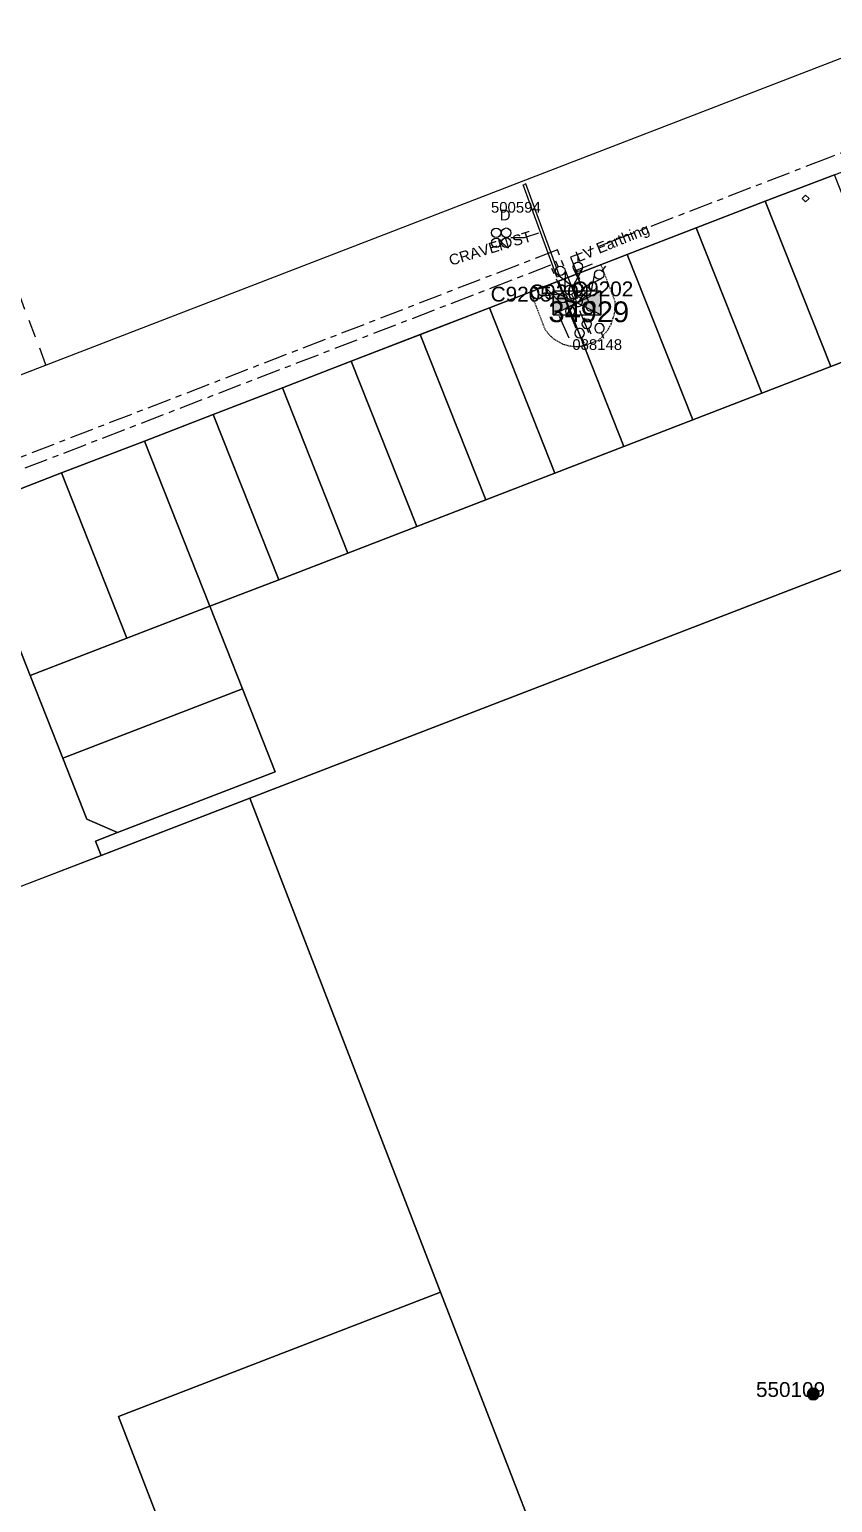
# Model space of a CAD drawing. Header units: metres. Extents: x 0 to 311631, y 0 to 6270612.
# Drawn here: x 311086.3 to 311221.7, y 6270299.1 to 6270547.6 of the extents above; entities that cross this region are included whole.
import ezdxf
from ezdxf.enums import TextEntityAlignment as Align

# ---------------------------------------------------------------- set-up
doc = ezdxf.new("R2010")
doc.units = ezdxf.units.M
for name, pattern in [('Cable Exist UG', [7, 4, -1, 1, -1]), ('Dash', [5, 3, -2]), ('DASHED', [19.05, 12.7, -6.35]), ('HIDDEN2', [0.1875, 0.125, -0.0625]), ('PHANTOMX2', [6.6, 3, -0.75, 0.2, -0.75, 0.2, -0.75, 0.2, -0.75])]:
    doc.linetypes.add(name, pattern=pattern)
doc.layers.get('0').update_dxf_attribs({"color": 6})
for name, color, linetype, lineweight in [('_User Miscellaneous1', 30, 'Continuous', 13), ('Cadastre Developer_SP_EXT', 98, 'Continuous', 15), ('Cadastre Developer_SP_NEW', 92, 'Continuous', 15), ('Cadastre Land Parcels_SP_EXT', 118, 'Continuous', 15), ('Cadastre Other Property_SP_EXT', 138, 'DASHED', 15), ('Cadastre Roads_SP_EXT', 218, 'Continuous', 15), ('Mains_HV_EXT', 13, 'Continuous', 25), ('Services_SP_EXT', 42, 'PHANTOMX2', 20)]:
    doc.layers.add(name, color=color, linetype=linetype, lineweight=lineweight)
for name, color, linetype in [('Duct_SP_EXT', 30, 'Continuous'), ('Equip_HV_EXT', 7, 'Continuous'), ('Equip_LV_EXT', 7, 'Continuous'), ('Sub_SP_EXT', 7, 'Continuous'), ('SupportsOH_SP_TR_HV_LV_SL_EXT', 7, 'Continuous')]:
    doc.layers.add(name, color=color, linetype=linetype)
doc.styles.add('POLE_LABEL', font='arial.ttf', dxfattribs={"height": 2})
doc.styles.get("Standard").update_dxf_attribs({"font": 'arial.ttf'})
doc.styles.add('SWITCH_LABEL', font='arial.ttf', dxfattribs={"height": 2})
doc.linetypes.add('Cable E UG', pattern='A,5,-0.1,["E",Standard,S=1.5,R=0,X=0,Y=-0.75],-1.45', length=6.55)

# ---------------------------------------------------------------- blocks, each defined once
blk = doc.blocks.new('SUB_PADMOUNT_EXT')
at = {"ltscale": 10}
h = blk.add_hatch(color=256, dxfattribs=at)
h.dxf.hatch_style = 1
h.paths.add_polyline_path([(4, -2), (0, 0), (4, 2)])
h.paths.add_polyline_path([(-4, -2), (-4, 2), (0, 0)])
blk.add_line((4, 2), (-4, -2))
blk.add_lwpolyline([(-4, -2), (4, -2), (4, 2), (-4, 2)], close=True)
at = {"ltscale": 10, "flags": 128}
for points in [[(-4, -2), (-4, 2), (0, 0)], [(4, -2), (0, 0), (4, 2)]]:
    blk.add_lwpolyline(points, close=True, dxfattribs=at)
at = {"flags": 8}
blk.add_attdef('ASSET_NUM', text='', height=2.5, dxfattribs=at).set_placement((0, 5), align=Align.MIDDLE_CENTER)
for tag, flags, p in [('STREET_CODE', 9, (1.5, 0)), ('OPERATING_VOLTAGE', 9, (1.5, -0.4)), ('ORIENTATION', 9, (1.5, -0.6)), ('OWNED_BY', 9, (1.5, -0.8)), ('OPERATED_BY', 9, (1.5, -1)), ('CONSTRUCTED_VOLTAGE', 9, (1.5, -1.4)), ('SECONDARY_VOLTAGE', 9, (1.5, -1.6)), ('STATE', 9, (1.5, -1.8)), ('SUBSTATION_TYPE', 9, (1.5, -2.2)), ('NO_PHASES', 9, (1.5, -0.2)), ('MAINTAINED_BY', 9, (1.5, -1.2)), ('PARENT', 9, (1.5, -2)), ('USAGE', 9, (1.5, -2.4)), ('SUBURB', 9, (1.5, -2.8)), ('STREETNAME', 9, (1.5, -3)), ('Z', 1, (1.5, -3.6)), ('LEGEND', 9, (1.5, -2.6)), ('LOCATION', 9, (1.5, -3.2)), ('NOTES', 9, (1.5, -3.4))]:
    blk.add_attdef(tag, text='', height=0.2, dxfattribs=dict(flags=flags)).set_placement(p, align=Align.MIDDLE_LEFT)
blk = doc.blocks.new('DUCT_EXT')
blk.add_circle((0, 0.8), 0.8)
at = {"flags": 1}
blk.add_attdef('Z', (0, 0), '', height=0.2, dxfattribs=at)
at = {"flags": 9}
for tag, p in [('DUCT_CODE', (0, 0)), ('XSECT_TYPE', (0, -0.2)), ('STATE', (0, -0.6)), ('FB_REFERENCE', (0, -0.4)), ('NOTES', (0, -0.8))]:
    blk.add_attdef(tag, text='', height=0.2, dxfattribs=at).set_placement(p, align=Align.MIDDLE_LEFT)
blk = doc.blocks.new('CCP_EXT')
at = {"flags": 9}
blk.add_attdef('NOTES', text='', height=0.2, dxfattribs=at).set_placement((0, -2), align=Align.MIDDLE_LEFT)
blk.add_wipeout([(0, 0.57), (0.57, 0), (0, -0.57), (-0.57, 0)])
blk.add_lwpolyline([(-0.57, 0), (0, 0.57), (0.57, 0), (0, -0.57), (-0.57, 0)])
at = {"flags": 1}
blk.add_attdef('Z', (0, 0), '', height=0.2, dxfattribs=at)
at = {"flags": 9}
for tag, p in [('CCP_TYPE', (0, 0)), ('CONSTRUCTED_VOLTAGE', (0, -0.2)), ('OPERATING_VOLTAGE', (0, -0.6)), ('ORIENTATION', (0, -0.8)), ('OWNED_BY', (0, -1)), ('STATE', (0, -1.8)), ('NO_PHASES', (0, -0.4)), ('USAGE', (0, -1.2)), ('LEGEND', (0, -1.4)), ('LIFE_SUPPORT', (0, -1.6))]:
    blk.add_attdef(tag, text='', height=0.2, dxfattribs=at).set_placement(p, align=Align.MIDDLE_LEFT)
blk = doc.blocks.new('POLE_EXT')
blk.add_hatch(color=256).paths.add_polyline_path([(-1, 0, 1), (1, 0, 1)])
blk.add_lwpolyline([(-1, 0, 1), (1, 0, 1)], format="xyb", close=True)
at = {"flags": 8}
blk.add_attdef('pNumber', text='', height=2, dxfattribs=at).set_placement((2.5, 2.5), align=Align.MIDDLE_CENTER)
at = {"style": 'POLE_LABEL', "flags": 9}
for tag, p in [('STRUCTURE_PLANT_NUMBER', (1.35, 0.03)), ('STREET_CODE', (1.35, -0.2))]:
    blk.add_attdef(tag, text='', height=0.2, dxfattribs=at).set_placement(p, align=Align.MIDDLE_LEFT)
at = {"flags": 9}
for tag, p in [('OWNED_BY', (1.35, -0.4)), ('SPECIAL_USE', (1.35, -0.8)), ('STATE', (1.35, -1)), ('cLV', (1.35, -1.4)), ('hDepth', (1.35, -1.6)), ('hDia', (1.35, -1.8)), ('cHV', (1.35, -2)), ('PARENT', (1.35, -0.6)), ('USAGE', (1.35, -1.2)), ('LBRACKET', (1.35, -2.2)), ('LExisting', (1.35, -2.4)), ('cLinedev', (1.35, -3.4)), ('pExisting', (1.35, -3.8)), ('pFooting', (1.35, -4.4)), ('pNew', (1.35, -4.6)), ('pRelocate', (1.35, -5)), ('LANTNUMBER', (1.35, -2.6)), ('LOther', (1.35, -2.8)), ('LRemove', (1.35, -3)), ('LEGEND', (1.35, -3.2)), ('LOCATION', (1.35, -3.6)), ('PFNUMBER', (1.35, -4)), ('NEWPFNUMBER', (1.35, -4.2)), ('pRemove', (1.35, -5.2)), ('pReplace', (1.35, -5.4)), ('pStay', (1.35, -5.6)), ('pType', (1.35, -5.8)), ('cspan', (1.35, -6)), ('STREETNAME', (1.35, -6.2)), ('SUBURB', (1.35, -6.4)), ('OPERATED_BY', (1.36, -7.01)), ('NOTES', (1.35, -6.6)), ('MAINTAINED_BY', (1.36, -6.81))]:
    blk.add_attdef(tag, text='', height=0.2, dxfattribs=at).set_placement(p, align=Align.MIDDLE_LEFT)
at = {"flags": 1}
blk.add_attdef('Z', (1.35, -7.33), '', height=0.2, dxfattribs=at)
blk = doc.blocks.new('LV_UG_DFUSE_CLOSED_EXT')
for points in [[(1, 0), (0, 0)], [(5.04, 0.73), (2.16, -0.72)], [(5.05, -0.71), (2.16, 0.72)], [(6.2, 0.01), (7.2, 0.01)]]:
    blk.add_lwpolyline(points)
for centre in [(1.8, 0), (5.4, 0.01)]:
    blk.add_circle(centre, 0.8)
at = {"flags": 9}
for tag, p in [('ACTUAL_STATUS', (0, 0)), ('CONSTRUCTED_VOLTAGE', (0, -0.2)), ('OPERATING_VOLTAGE', (0, -0.6)), ('ORIENTATION', (0, -0.8)), ('STATE', (0, -1)), ('SWITCH_TYPE', (0, -1.2)), ('NO_PHASES', (0, -0.4)), ('USAGE', (0, -1.4)), ('NOTES', (0, -1.6))]:
    blk.add_attdef(tag, text='', height=0.2, dxfattribs=at).set_placement(p, align=Align.MIDDLE_LEFT)
at = {"flags": 1}
blk.add_attdef('Z', (0, 0), '', height=0.2, dxfattribs=at)
blk = doc.blocks.new('SWG_HOLEC_SU_EXT')
blk.add_line((1.8, -2), (5.8, -2))
for points in [[(1, 0), (0, 0)], [(6.6, 0), (7.6, 0)]]:
    blk.add_lwpolyline(points)
for points in [[(1.8, -0.8, 1), (1.8, 0.8, 1)], [(5.8, -0.8, 1), (5.8, 0.8, 1)]]:
    blk.add_lwpolyline(points, format="xyb", close=True)
at = {"style": 'SWITCH_LABEL', "flags": 8}
blk.add_attdef('ASSET_NUM', text='', height=2.5, rotation=179.9544, dxfattribs=at).set_placement((-2.4, 0), align=Align.MIDDLE_LEFT)
at = {"flags": 1}
blk.add_attdef('Z', (0, 0), '', height=0.2, dxfattribs=at)
at = {"flags": 9}
for tag, p in [('ACTUAL_STATUS', (0, -0.4)), ('CONSTRUCTED_VOLTAGE', (0, -0.6)), ('OPERATING_VOLTAGE', (0, -1)), ('ORIENTATION', (0, -1.2)), ('OWNED_BY', (0, -1.4)), ('STATE', (0, -1.8)), ('SWITCH_TYPE', (0, -2)), ('NO_PHASES', (0, -0.8)), ('PARENT', (0, -1.6)), ('USAGE', (0, -2.2)), ('LOCATION', (0, -2.4)), ('STREETNAME', (0, -2.6)), ('SUBURB', (0, -2.8)), ('NOTES', (0, -3))]:
    blk.add_attdef(tag, text='', height=0.2, dxfattribs=at).set_placement(p, align=Align.MIDDLE_LEFT)
at = {"style": 'SWITCH_LABEL', "flags": 9}
blk.add_attdef('STREET_CODE', text='', height=0.2, dxfattribs=at).set_placement((0, -0.2), align=Align.MIDDLE_LEFT)

msp = doc.modelspace()

# ---------------------------------------------------------------- linework, layer by layer
at = {"layer": 'Cadastre Developer_SP_EXT', "linetype": 'Dash'}
msp.add_lwpolyline([(310963.111, 6270480.914), (310966.172, 6270472.81), (310978.803, 6270477.581), (310991.428, 6270482.351), (311004.061, 6270487.123), (311016.684, 6270491.893), (311029.318, 6270496.666), (311041.94, 6270501.434), (311051.375, 6270476.462), (311089.066, 6270491.007), (311076.595, 6270523.917), (311059.739, 6270517.53), (310963.111, 6270480.914)], close=True, dxfattribs=at)
at = {"layer": 'Cadastre Developer_SP_NEW', "linetype": 'Continuous'}
msp.add_lwpolyline([(311228.77, 6270281.415), (311295.118, 6270342.537), (311247.502, 6270465.798), (311123.416, 6270417.943), (311155.556, 6270334.632), (311183.135, 6270263.311)], dxfattribs=at)
for points in [[(311128.807, 6270242.312), (311101.298, 6270313.658), (311155.556, 6270334.632), (311123.416, 6270417.943), (310984.375, 6270364.277), (311042.434, 6270213.896), (311048.37, 6270211.279), (311128.807, 6270242.312)], [(311128.807, 6270242.312), (311183.135, 6270263.311), (311155.556, 6270334.632), (311101.298, 6270313.658), (311128.807, 6270242.312)]]:
    msp.add_lwpolyline(points, close=True, dxfattribs=at)
at = {"layer": 'Cadastre Land Parcels_SP_EXT', "linetype": 'Continuous'}
for points in [[(311232.986, 6270495.209), (311227.475, 6270509.15), (311221.965, 6270523.091), (311210.332, 6270518.598), (311221.354, 6270490.717), (311232.986, 6270495.209)], [(311221.354, 6270490.717), (311210.332, 6270518.598), (311198.7, 6270514.107), (311209.721, 6270486.225), (311221.354, 6270490.717)], [(311209.721, 6270486.225), (311198.7, 6270514.107), (311187.068, 6270509.616), (311198.09, 6270481.734), (311209.721, 6270486.225)], [(311198.09, 6270481.734), (311187.068, 6270509.616), (311175.436, 6270505.123), (311186.457, 6270477.241), (311198.09, 6270481.734)], [(311186.457, 6270477.241), (311175.436, 6270505.123), (311163.804, 6270500.631), (311174.825, 6270472.749), (311186.457, 6270477.241)], [(311174.825, 6270472.749), (311163.804, 6270500.631), (311152.171, 6270496.139), (311163.193, 6270468.256), (311174.825, 6270472.749)], [(311238.495, 6270481.269), (311232.986, 6270495.209), (311221.354, 6270490.717), (311209.721, 6270486.225), (311198.09, 6270481.734), (311186.457, 6270477.241), (311174.825, 6270472.749), (311163.193, 6270468.256), (311151.562, 6270463.765), (311139.929, 6270459.272), (311128.297, 6270454.78), (311116.665, 6270450.287), (311122.175, 6270436.347), (311127.694, 6270422.383), (311101.139, 6270412.133), (311097.416, 6270410.697), (311098.37, 6270408.276), (311123.416, 6270417.943), (311247.502, 6270465.798), (311268.251, 6270473.812), (311267.288, 6270476.265), (311263.565, 6270474.828), (311244.024, 6270467.281), (311238.495, 6270481.269)], [(311238.495, 6270481.269), (311232.986, 6270495.209), (311221.354, 6270490.717), (311209.721, 6270486.225), (311198.09, 6270481.734), (311186.457, 6270477.241), (311174.825, 6270472.749), (311163.193, 6270468.256), (311151.562, 6270463.765), (311139.929, 6270459.272), (311128.297, 6270454.78), (311116.665, 6270450.287), (311122.175, 6270436.347), (311127.694, 6270422.383), (311101.139, 6270412.133), (311097.416, 6270410.697), (311098.37, 6270408.276), (311123.416, 6270417.943), (311247.502, 6270465.798), (311268.251, 6270473.812), (311267.288, 6270476.265), (311263.565, 6270474.828), (311244.024, 6270467.281), (311238.495, 6270481.269)], [(311163.193, 6270468.256), (311152.171, 6270496.139), (311140.539, 6270491.647), (311151.562, 6270463.765), (311163.193, 6270468.256)], [(311151.562, 6270463.765), (311140.539, 6270491.647), (311128.908, 6270487.154), (311139.929, 6270459.272), (311151.562, 6270463.765)], [(311139.929, 6270459.272), (311128.908, 6270487.154), (311117.275, 6270482.662), (311128.297, 6270454.78), (311139.929, 6270459.272)], [(311128.297, 6270454.78), (311117.275, 6270482.662), (311105.644, 6270478.171), (311116.665, 6270450.287), (311128.297, 6270454.78)], [(311116.665, 6270450.287), (311105.644, 6270478.171), (311091.685, 6270472.78), (311102.706, 6270444.897), (311116.665, 6270450.287)], [(311102.706, 6270444.897), (311091.685, 6270472.78), (311079.089, 6270467.916), (311076.837, 6270462.762), (311086.388, 6270438.597), (311102.706, 6270444.897)], [(311122.175, 6270436.347), (311116.665, 6270450.287), (311102.706, 6270444.897), (311086.388, 6270438.597), (311091.897, 6270424.657), (311122.175, 6270436.347)], [(311127.694, 6270422.383), (311122.175, 6270436.347), (311091.897, 6270424.657), (311095.946, 6270414.415), (311101.139, 6270412.133), (311127.694, 6270422.383)], [(311128.807, 6270242.312), (311101.298, 6270313.658), (311155.556, 6270334.632), (311123.416, 6270417.943), (310984.375, 6270364.277), (311042.434, 6270213.896), (311048.37, 6270211.279), (311128.807, 6270242.312)], [(311128.807, 6270242.312), (311183.135, 6270263.311), (311155.556, 6270334.632), (311101.298, 6270313.658), (311128.807, 6270242.312)]]:
    msp.add_lwpolyline(points, close=True, dxfattribs=at)
msp.add_lwpolyline([(311228.77, 6270281.415), (311295.118, 6270342.537), (311247.502, 6270465.798), (311123.416, 6270417.943), (311155.556, 6270334.632), (311183.135, 6270263.311)], dxfattribs=at)
at = {"layer": 'Cadastre Other Property_SP_EXT', "linetype": 'HIDDEN2'}
msp.add_lwpolyline([(311170.74, 6270503.309), (311173.153, 6270497.062), (311173.753, 6270496.241), (311174.726, 6270495.334), (311176.06, 6270494.576), (311177.202, 6270494.229), (311178.516, 6270494.108), (311179.618, 6270494.2), (311182.183, 6270495.191), (311182.778, 6270495.712), (311183.691, 6270496.779), (311184.32, 6270497.848), (311184.914, 6270499.61), (311185.045, 6270501.656), (311182.631, 6270507.906), (311170.74, 6270503.309)], close=True, dxfattribs=at)
at = {"layer": 'Cadastre Roads_SP_EXT', "linetype": 'Continuous'}
msp.add_lwpolyline([(311098.37, 6270408.276), (311097.416, 6270410.697), (311101.139, 6270412.133), (311095.946, 6270414.415), (311091.897, 6270424.657), (311086.388, 6270438.597), (311076.837, 6270462.762), (311060.273, 6270456.366), (311069.823, 6270432.203), (311075.334, 6270418.262), (311079.381, 6270408.02), (311077.129, 6270402.865), (311080.851, 6270404.303), (311081.805, 6270401.883), (311098.37, 6270408.276)], close=True, dxfattribs=at)
at = {"layer": 'Duct_SP_EXT'}
for p, q in [((311169.516, 6270521.379), (311169.741, 6270521.461)), ((311175.17, 6270505.842), (311169.516, 6270521.379)), ((311169.967, 6270521.543), (311169.741, 6270521.461)), ((311175.621, 6270506.006), (311169.967, 6270521.543)), ((311175.17, 6270505.842), (311175.396, 6270505.924)), ((311175.621, 6270506.006), (311175.396, 6270505.924))]:
    msp.add_line(p, q, dxfattribs=at)
msp.add_lwpolyline([(311167.45, 6270512.518), (311169.717, 6270512.481), (311172.145, 6270513.279)], dxfattribs=at)
at = {"layer": 'Mains_HV_EXT', "linetype": 'Cable Exist UG'}
for points in [[(311178.557, 6270501.365), (311178.169, 6270503.02), (311175.281, 6270510.413), (311175.281, 6270510.413), (311075.257, 6270471.752), (311071.767, 6270463.956), (311063.173, 6270460.483), (311055.368, 6270464.15), (310973.913, 6270432.664), (310961.752, 6270427.972), (310958.982, 6270421.582), (310956.901, 6270426.791), (310956.901, 6270426.791), (310952.604, 6270438.293), (310945.941, 6270455.477)], [(311178.557, 6270501.365), (311176.734, 6270501.776), (311174.112, 6270507.821), (311174.112, 6270507.821), (311076.729, 6270470.175), (311073.252, 6270462.401), (311063.056, 6270458.288), (311055.228, 6270461.962), (310974.625, 6270430.793), (310963.244, 6270426.403), (310959.996, 6270418.954), (310960.455, 6270417.829), (310960.455, 6270417.829), (310969.857, 6270393.721), (310982.079, 6270361.895), (310982.079, 6270361.895), (310987.774, 6270347.143), (310987.624, 6270345.066)]]:
    msp.add_lwpolyline(points, dxfattribs=at)
at = {"layer": 'Mains_HV_EXT', "linetype": 'Cable E UG'}
msp.add_lwpolyline([(311179.486, 6270503.843), (311178.337, 6270506.906), (311181.18, 6270508.062)], dxfattribs=at)

# ---------------------------------------------------------------- block references
at = {"layer": '_User Miscellaneous1'}
ref = msp.add_blockref('POLE_EXT', (311218.404, 6270317.437), dxfattribs=at)
ref.add_attrib('ASSET_NUM', '550109', dxfattribs={"layer": '0', "height": 2.5, "style": 'POLE_LABEL'}).set_placement((311220.404, 6270318.187), align=Align.MIDDLE_RIGHT)
at = {"layer": 'Duct_SP_EXT'}
for p in [(311164.958, 6270512.489), (311166.651, 6270512.504), (311164.954, 6270510.81), (311166.654, 6270510.827)]:
    msp.add_blockref('DUCT_EXT', p, dxfattribs=at)
at = {"layer": 'Equip_HV_EXT'}
ref = msp.add_blockref('SWG_HOLEC_SU_EXT', (311176.72, 6270501.69), dxfattribs=dict(at, rotation=293.3555646533111))
ref.add_attrib('ASSET_NUM', 'C9205', dxfattribs={"layer": '0', "height": 2.5, "style": 'SWITCH_LABEL'}).set_placement((311174.321, 6270502.94), align=Align.MIDDLE_RIGHT)
ref = msp.add_blockref('SWG_HOLEC_SU_EXT', (311178.073, 6270503.313), dxfattribs=dict(at, rotation=291.7488444049518))
ref.add_attrib('ASSET_NUM', 'C9204', dxfattribs={"layer": '0', "height": 2.5, "style": 'SWITCH_LABEL'}).set_placement((311175.674, 6270504.563), align=Align.TOP_CENTER)
ref = msp.add_blockref('SWG_HOLEC_SU_EXT', (311180.176, 6270502.581), dxfattribs=dict(at, rotation=292.2026411881153))
ref.add_attrib('ASSET_NUM', 'C9202', dxfattribs={"layer": '0', "height": 2.5, "style": 'SWITCH_LABEL'}).set_placement((311177.777, 6270503.831), align=Align.MIDDLE_LEFT)
at = {"layer": 'Equip_LV_EXT'}
for p, rotation in [((311178.115, 6270502.024), 115.6602164735112), ((311178.576, 6270502.158), 88.18920627700227), ((311179.013, 6270501.983), 52.18920614967453), ((311177.841, 6270501.642), 160.1892060138163)]:
    msp.add_blockref('LV_UG_DFUSE_CLOSED_EXT', p, dxfattribs=dict(at, rotation=rotation))
at = {"layer": 'Sub_SP_EXT'}
ref = msp.add_blockref('SUB_PADMOUNT_EXT', (311178.575, 6270501.469), dxfattribs=at)
ref.add_attrib('ASSET_NUM', '34929', dxfattribs={"layer": '0', "height": 3.5}).set_placement((311180.575, 6270501.719), align=Align.TOP_CENTER)
at = {"layer": 'SupportsOH_SP_TR_HV_LV_SL_EXT'}
ref = msp.add_blockref('POLE_EXT', (311218.404, 6270317.437), dxfattribs=at)
ref.add_attrib('ASSET_NUM', '550109', dxfattribs={"layer": '0', "height": 2.5, "style": 'POLE_LABEL'}).set_placement((311220.404, 6270318.187), align=Align.MIDDLE_RIGHT)

# ---------------------------------------------------------------- texts
at = {"layer": 'Cadastre Other Property_SP_EXT'}
msp.add_text('088148', height=1.8, dxfattribs=at).set_placement((311177.793, 6270493.539))
at = {"layer": 'Cadastre Roads_SP_EXT'}
msp.add_text('CRAVEN ST', height=1.8, rotation=16.90467, dxfattribs=at).set_placement((311157.319, 6270507.73))
at = {"layer": 'Duct_SP_EXT'}
for s, p in [('500594', (311164.076, 6270516.685)), ('D', (311165.571, 6270515.384))]:
    msp.add_text(s, height=1.8, dxfattribs=at).set_placement(p)
at = {"layer": 'Mains_HV_EXT'}
msp.add_text('LV Earthing', height=1.8, rotation=22.11519, dxfattribs=at).set_placement((311178.797, 6270508.306))

# ---------------------------------------------------------------- next in the draw order: block references
at = {"layer": 'Services_SP_EXT', "rotation": 90.0000000000002}
msp.add_blockref('CCP_EXT', (311217.127, 6270519.079), dxfattribs=at)

# ---------------------------------------------------------------- next in the draw order: linework, layer by layer
at = {"layer": 'Cadastre Roads_SP_EXT', "linetype": 'Continuous'}
msp.add_lwpolyline([(311091.685, 6270472.78), (311105.644, 6270478.171), (311117.275, 6270482.662), (311128.908, 6270487.154), (311140.539, 6270491.647), (311152.172, 6270496.139), (311163.804, 6270500.631), (311175.436, 6270505.123), (311187.068, 6270509.616), (311198.7, 6270514.107), (311210.332, 6270518.598), (311221.965, 6270523.091), (311241.506, 6270530.638), (311235.7, 6270547.587), (311073.041, 6270484.791), (311079.089, 6270467.916), (311091.685, 6270472.78)], close=True, dxfattribs=at)
at = {"layer": 'Mains_HV_EXT', "linetype": 'Cable Exist UG'}
msp.add_lwpolyline([(311241.58, 6270533.882), (311220.884, 6270525.89), (311185.987, 6270512.414), (311185.987, 6270512.414), (311177.5, 6270509.164), (311180.176, 6270502.581), (311178.575, 6270501.469)], dxfattribs=at)

doc.saveas('drawing.dxf')
